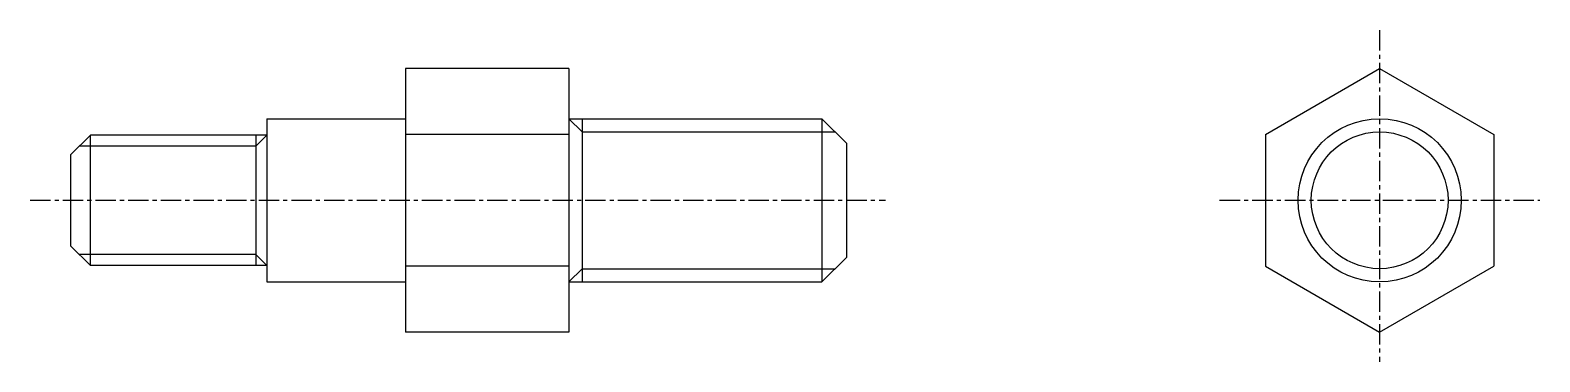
# Model space of a CAD drawing. Extents: x 193 to 285, y 95 to 200.
# Drawn here: x 193 to 285.5, y 180 to 200.3 of the extents above; entities outside this region: 2.
import ezdxf

# ---------------------------------------------------------------- set-up
doc = ezdxf.new("R2010")
doc.units = 0
doc.linetypes.add('CENTER', pattern=[2, 1.25, -0.25, 0.25, -0.25])
doc.layers.get('0').update_dxf_attribs({"linetype": 'CONTINUOUS'})
doc.layers.add('CENTER', color=1, linetype='CENTER')

msp = doc.modelspace()

# ---------------------------------------------------------------- linework, layer by layer
at = {"color": 0, "linetype": 'BYBLOCK'}
for p, q in [((215.969, 197.977), (215.969, 181.811)), ((225.969, 197.977), (225.969, 181.811))]:
    msp.add_line(p, q, dxfattribs=at)
for p, q in [((225.969, 197.977), (215.969, 197.977)), ((268.64, 193.935), (275.64, 197.977)), ((275.64, 197.977), (282.64, 193.935)), ((207.469, 194.894), (207.469, 184.894)), ((207.469, 194.894), (215.969, 194.894)), ((225.969, 194.894), (241.469, 194.894)), ((226.781, 194.894), (226.781, 184.894)), ((241.469, 194.894), (242.969, 193.394)), ((241.469, 194.894), (241.469, 184.894)), ((196.669, 193.894), (195.469, 192.694)), ((207.469, 193.894), (196.669, 193.894)), ((196.669, 185.894), (196.669, 193.894)), ((206.792, 193.894), (206.792, 185.894)), ((225.969, 193.935), (215.969, 193.935)), ((225.969, 193.935), (225.969, 193.935)), ((242.969, 193.394), (242.969, 186.394)), ((268.64, 193.935), (268.64, 185.852)), ((282.64, 193.935), (282.64, 185.852)), ((195.469, 187.094), (195.469, 192.694)), ((225.969, 189.894), (225.969, 189.894)), ((196.669, 185.894), (195.469, 187.094)), ((207.469, 185.894), (196.669, 185.894)), ((241.469, 184.894), (242.969, 186.394)), ((225.969, 185.852), (215.969, 185.852)), ((268.64, 185.852), (275.64, 181.811)), ((275.64, 181.811), (282.64, 185.852)), ((207.469, 184.894), (215.969, 184.894)), ((225.969, 184.894), (241.469, 184.894)), ((225.969, 181.811), (215.969, 181.811))]:
    msp.add_line(p, q)
at = {"color": 3}
for p, q in [((225.969, 194.894), (226.781, 194.082)), ((207.469, 193.894), (206.792, 193.217)), ((226.781, 194.082), (242.281, 194.082)), ((206.792, 193.217), (195.992, 193.217)), ((206.792, 186.571), (195.992, 186.571)), ((207.469, 185.894), (206.792, 186.571)), ((225.969, 184.894), (226.781, 185.706)), ((226.781, 185.706), (242.281, 185.706))]:
    msp.add_line(p, q, dxfattribs=at)
msp.add_circle((275.64, 189.894), 5)
msp.add_circle((275.64, 189.894), 4.188, dxfattribs=at)
at = {"layer": 'CENTER', "color": 1, "linetype": 'CENTER'}
for p, q in [((275.64, 200.314), (275.64, 180.003)), ((192.971, 189.894), (245.367, 189.894)), ((265.838, 189.894), (285.451, 189.894))]:
    msp.add_line(p, q, dxfattribs=at)

# ---------------------------------------------------------------- texts
for s, p in [('WS 010S', (193.536, 110.062)), ('WS010S', (193.536, 95.062))]:
    msp.add_text(s, height=4).set_placement(p)

doc.saveas('drawing.dxf')
